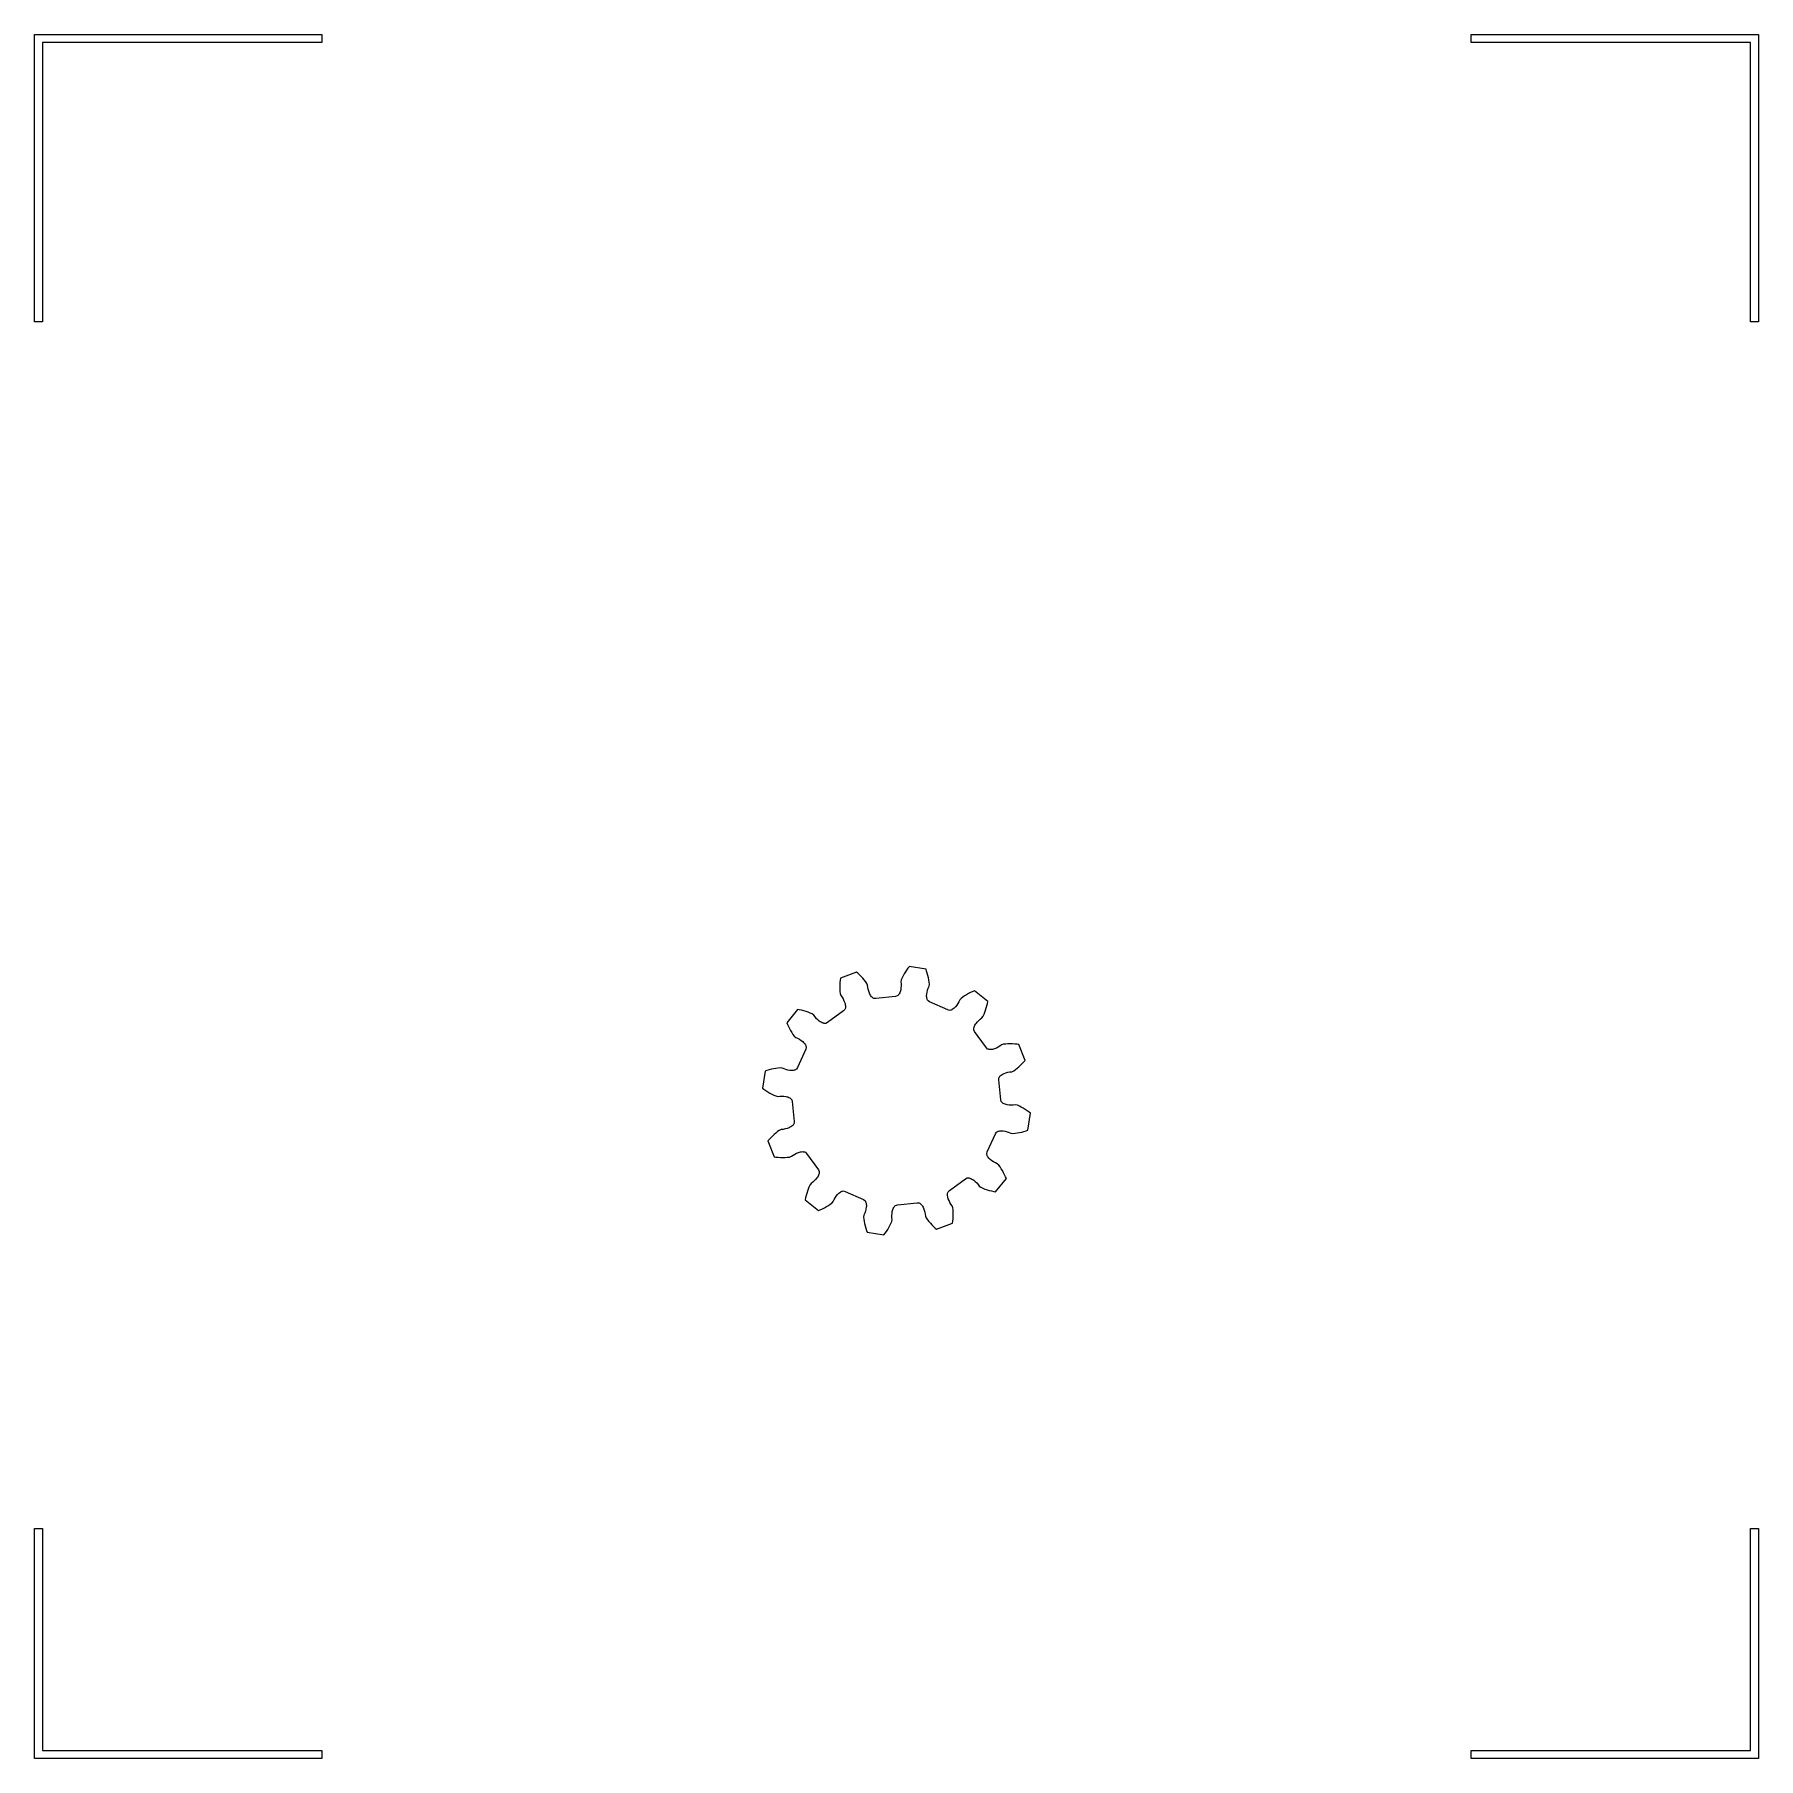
# Model space of a CAD drawing. Extents: x 0 to 6, y 0 to 6.
import ezdxf

# ---------------------------------------------------------------- set-up
doc = ezdxf.new("R2010")
doc.units = 0
doc.layers.add('Layer_1', color=7, linetype='CONTINUOUS')

msp = doc.modelspace()

# ---------------------------------------------------------------- linework, layer by layer
at = {"layer": 'Layer_1', "color": 7}
for points in [[(1.000015, 6.000003), (1.000015, 5.971617), (0.028332, 5.971617), (0.028332, 4.999988), (0, 4.999988), (0, 5.985782), (0, 6.000003), (1.000015, 6.000003), (1.000015, 6.000003)], [(5.999999, 6.000003), (5.999999, 4.999988), (5.971667, 4.999988), (5.971667, 5.971617), (4.999984, 5.971617), (4.999984, 6.000003), (5.999999, 6.000003), (5.999999, 6.000003)], [(1.000016, 5.999999), (1.000016, 5.971613), (0.028334, 5.971613), (0.028334, 4.999984), (0.000001, 4.999984), (0.000001, 5.985778), (0.000001, 5.999999), (1.000016, 5.999999), (1.000016, 5.999999)], [(6.000001, 5.999999), (6.000001, 4.999984), (5.971668, 4.999984), (5.971668, 5.971613), (4.999986, 5.971613), (4.999986, 5.999999), (6.000001, 5.999999), (6.000001, 5.999999)], [(0.028332, 0.799982), (0.028332, 0.028336), (1.000015, 0.028336), (1.000015, 0.000003), (0, 0.000003), (0, 0.799982), (0.028332, 0.799982), (0.028332, 0.799982)], [(0.028334, 0.799979), (0.028334, 0.028332), (1.000016, 0.028332), (1.000016, 0), (0.000001, 0), (0.000001, 0.799979), (0.028334, 0.799979), (0.028334, 0.799979)], [(5.999999, 0.799982), (5.999999, 0.000003), (4.999984, 0.000003), (4.999984, 0.028336), (5.971667, 0.028336), (5.971667, 0.799982), (5.999999, 0.799982), (5.999999, 0.799982)], [(6.000001, 0.799979), (6.000001, 0), (4.999986, 0), (4.999986, 0.028332), (5.971668, 0.028332), (5.971668, 0.799979), (6.000001, 0.799979), (6.000001, 0.799979)]]:
    msp.add_lwpolyline(points, close=True, dxfattribs=at)
msp.add_lwpolyline([(3.043684, 2.755706), (3.043684, 2.755706), (3.039981, 2.750769), (3.035203, 2.744112), (3.0308, 2.737399), (3.026612, 2.730582), (3.022906, 2.723711), (3.019415, 2.716839), (3.016356, 2.709912), (3.015114, 2.702881), (3.015735, 2.695847), (3.016017, 2.688816), (3.015622, 2.681726), (3.01455, 2.674695), (3.01376, 2.671259), (3.012687, 2.667768), (3.011333, 2.66428), (3.00947, 2.660844), (3.008341, 2.659086), (3.00693, 2.657381), (3.00518, 2.655677), (3.002866, 2.653918), (2.996905, 2.652214), (2.927651, 2.644966), (2.921422, 2.645459), (2.918798, 2.646642), (2.916766, 2.647988), (2.9151, 2.649391), (2.91352, 2.650903), (2.91098, 2.653911), (2.908948, 2.657077), (2.907198, 2.660246), (2.905646, 2.663468), (2.903219, 2.670125), (2.901356, 2.676942), (2.900058, 2.683869), (2.899211, 2.691008), (2.896587, 2.697506), (2.89213, 2.703679), (2.887355, 2.709691), (2.882255, 2.715543), (2.876777, 2.721395), (2.871031, 2.727085), (2.86502, 2.732615), (2.860296, 2.736694), (2.804571, 2.715273), (2.803894, 2.7091), (2.803103, 2.700941), (2.802595, 2.69294), (2.802313, 2.684941), (2.802595, 2.677157), (2.803047, 2.669427), (2.803894, 2.66191), (2.806208, 2.6552), (2.81045, 2.649455), (2.814045, 2.643388), (2.817268, 2.63716), (2.819921, 2.630505), (2.820993, 2.627121), (2.821727, 2.623523), (2.822235, 2.619821), (2.822517, 2.615901), (2.822517, 2.613866), (2.822122, 2.611611), (2.82153, 2.609303), (2.820344, 2.606664), (2.816049, 2.602046), (2.759678, 2.561192), (2.754149, 2.5584), (2.751197, 2.558118), (2.74877, 2.5584), (2.746625, 2.558894), (2.744593, 2.559388), (2.740887, 2.560734), (2.73756, 2.562411), (2.734337, 2.564279), (2.731441, 2.566314), (2.725966, 2.57077), (2.720971, 2.575764), (2.716408, 2.581132), (2.712222, 2.586877), (2.706583, 2.591278), (2.699658, 2.594285), (2.69252, 2.59713), (2.685109, 2.599769), (2.677486, 2.602024), (2.669703, 2.604059), (2.661702, 2.605763), (2.65558, 2.606946), (2.617999, 2.560616), (2.620483, 2.554871), (2.623867, 2.547356), (2.627516, 2.54016), (2.631275, 2.533236), (2.635302, 2.526523), (2.639595, 2.52019), (2.644051, 2.514016), (2.649529, 2.509454), (2.65597, 2.506447), (2.662091, 2.503118), (2.668049, 2.499198), (2.673634, 2.494797), (2.676259, 2.492379), (2.678686, 2.489683), (2.681056, 2.486676), (2.683088, 2.483348), (2.684048, 2.481533), (2.684838, 2.479498), (2.685459, 2.47719), (2.685798, 2.474237), (2.68433, 2.468226), (2.656037, 2.404607), (2.652495, 2.399453), (2.650068, 2.397748), (2.647923, 2.396732), (2.645891, 2.39599), (2.643859, 2.395414), (2.640047, 2.394726), (2.636239, 2.394443), (2.632641, 2.394443), (2.629046, 2.394726), (2.62201, 2.395908), (2.615301, 2.397723), (2.608537, 2.400088), (2.602037, 2.402933), (2.595007, 2.403895), (2.587488, 2.403099), (2.579868, 2.401917), (2.572189, 2.40046), (2.564456, 2.398646), (2.556673, 2.396611), (2.548889, 2.394028), (2.542928, 2.392104), (2.53364, 2.333102), (2.538636, 2.32929), (2.545293, 2.32462), (2.552002, 2.320164), (2.558823, 2.31603), (2.565639, 2.312217), (2.572567, 2.308836), (2.57949, 2.305829), (2.586523, 2.304537), (2.593556, 2.305112), (2.600536, 2.305443), (2.607676, 2.304974), (2.614709, 2.304012), (2.61809, 2.303323), (2.621634, 2.302251), (2.625126, 2.300684), (2.628614, 2.298926), (2.630279, 2.297854), (2.632029, 2.296397), (2.633778, 2.294693), (2.635472, 2.292328), (2.637222, 2.286368), (2.644415, 2.217059), (2.643907, 2.21094), (2.642779, 2.208301), (2.641367, 2.206213), (2.640013, 2.204508), (2.638545, 2.202996), (2.635486, 2.200467), (2.63237, 2.198432), (2.62915, 2.196674), (2.62593, 2.195108), (2.619326, 2.192689), (2.612507, 2.190874), (2.605582, 2.189582), (2.598444, 2.188729), (2.591894, 2.18598), (2.585772, 2.181577), (2.579705, 2.176799), (2.573854, 2.171646), (2.568001, 2.166277), (2.562365, 2.160532), (2.55678, 2.154466), (2.552702, 2.149796), (2.574176, 2.094016), (2.580297, 2.093274), (2.58851, 2.092532), (2.596508, 2.092038), (2.604509, 2.092038), (2.612293, 2.092038), (2.619972, 2.092532), (2.627488, 2.093274), (2.63425, 2.095749), (2.639996, 2.099828), (2.646007, 2.103533), (2.652289, 2.106755), (2.658893, 2.109394), (2.662328, 2.110356), (2.665924, 2.111262), (2.669629, 2.111756), (2.673549, 2.112038), (2.675581, 2.111756), (2.677783, 2.111426), (2.680153, 2.110847), (2.682778, 2.109721), (2.687339, 2.105425), (2.728193, 2.049054), (2.730931, 2.043364), (2.731269, 2.040573), (2.730987, 2.038098), (2.730592, 2.035899), (2.730084, 2.033921), (2.728673, 2.030216), (2.727008, 2.026835), (2.725202, 2.02372), (2.72317, 2.020768), (2.718662, 2.01529), (2.713721, 2.01035), (2.708353, 2.005735), (2.70261, 2.001439), (2.698204, 1.995804), (2.695201, 1.988985), (2.692354, 1.981791), (2.689814, 1.974435), (2.687443, 1.966865), (2.685411, 1.958974), (2.683633, 1.950975), (2.682448, 1.944909), (2.72878, 1.907273), (2.734523, 1.909691), (2.742039, 1.913127), (2.749286, 1.916726), (2.756212, 1.920645), (2.762923, 1.924617), (2.769256, 1.928913), (2.775378, 1.933314), (2.779995, 1.93879), (2.783001, 1.945232), (2.786328, 1.951461), (2.790197, 1.957421), (2.794597, 1.962948), (2.797081, 1.965477), (2.799705, 1.968062), (2.802711, 1.970371), (2.806041, 1.972405), (2.807848, 1.973368), (2.80988, 1.974164), (2.81225, 1.974768), (2.815149, 1.975151), (2.821216, 1.973695), (2.884781, 1.945402), (2.889935, 1.941804), (2.8916, 1.939439), (2.892672, 1.937294), (2.893462, 1.93515), (2.894083, 1.933225), (2.894704, 1.929305), (2.895043, 1.925603), (2.895043, 1.921897), (2.894704, 1.918406), (2.893519, 1.911375), (2.891656, 1.904555), (2.889342, 1.897953), (2.886494, 1.891403), (2.885535, 1.884371), (2.886269, 1.876802), (2.887454, 1.869176), (2.888921, 1.861554), (2.890784, 1.85377), (2.892816, 1.846038), (2.895356, 1.838146), (2.897388, 1.832294), (2.956282, 1.822954), (2.960095, 1.827945), (2.964766, 1.834658), (2.969276, 1.841367), (2.973357, 1.848187), (2.977167, 1.855004), (2.980604, 1.861876), (2.98361, 1.868802), (2.984908, 1.875782), (2.984315, 1.88292), (2.984033, 1.889954), (2.984428, 1.896933), (2.985444, 1.903967), (2.986178, 1.90751), (2.987363, 1.910998), (2.988718, 1.914434), (2.990581, 1.917925), (2.991653, 1.919683), (2.993121, 1.921388), (2.994758, 1.923065), (2.997072, 1.924823), (3.003032, 1.926581), (3.072394, 1.933882), (3.078513, 1.933388), (3.081137, 1.932205), (3.083169, 1.930859), (3.084919, 1.929346), (3.086387, 1.92789), (3.088927, 1.92499), (3.090959, 1.921823), (3.092821, 1.918657), (3.094289, 1.915435), (3.096773, 1.908671), (3.098579, 1.901958), (3.099877, 1.894927), (3.100724, 1.887893), (3.103461, 1.881398), (3.107867, 1.875224), (3.112642, 1.86921), (3.117795, 1.863251), (3.123166, 1.857509), (3.128909, 1.851816), (3.134977, 1.846285), (3.139645, 1.842206), (3.195426, 1.86352), (3.19616, 1.869801), (3.19695, 1.877855), (3.197458, 1.885961), (3.197458, 1.893959), (3.197458, 1.901744), (3.19695, 1.909369), (3.19616, 1.916991), (3.193733, 1.923596), (3.189655, 1.929446), (3.185949, 1.935512), (3.182729, 1.941741), (3.180076, 1.948291), (3.17906, 1.951779), (3.178213, 1.95527), (3.177734, 1.958975), (3.177451, 1.963), (3.177734, 1.964978), (3.178016, 1.967123), (3.178608, 1.969488), (3.179794, 1.972237), (3.184086, 1.976745), (3.240457, 2.017709), (3.246096, 2.020348), (3.248941, 2.02063), (3.251368, 2.02063), (3.253626, 2.020246), (3.255545, 2.019752), (3.259251, 2.018349), (3.262688, 2.016727), (3.265798, 2.014858), (3.268699, 2.012824), (3.274175, 2.008261), (3.27917, 2.003269), (3.283731, 1.997901), (3.288026, 1.992263), (3.293662, 1.98786), (3.300534, 1.984748), (3.307728, 1.9819), (3.315139, 1.979372), (3.322762, 1.977117), (3.330546, 1.975082), (3.338544, 1.973267), (3.344612, 1.972085), (3.382246, 2.018524), (3.379762, 2.024269), (3.376379, 2.031677), (3.372727, 2.03887), (3.368863, 2.045905), (3.364836, 2.052507), (3.36054, 2.05895), (3.356191, 2.065124), (3.350716, 2.069687), (3.344276, 2.072639), (3.338047, 2.076022), (3.332087, 2.079832), (3.326558, 2.084236), (3.323961, 2.086764), (3.321421, 2.089403), (3.319051, 2.092356), (3.317019, 2.095632), (3.316059, 2.0975), (3.315325, 2.099645), (3.314733, 2.101954), (3.314281, 2.104799), (3.315805, 2.110813), (3.344152, 2.174484), (3.347693, 2.179583), (3.350008, 2.181342), (3.352153, 2.182414), (3.354297, 2.183156), (3.356217, 2.183732), (3.360137, 2.184421), (3.363837, 2.184703), (3.367542, 2.184703), (3.371087, 2.184421), (3.378066, 2.183128), (3.384882, 2.181423), (3.39154, 2.179058), (3.39809, 2.176213), (3.405069, 2.175251), (3.412695, 2.176047), (3.420315, 2.177119), (3.427887, 2.178686), (3.435727, 2.18039), (3.443403, 2.182535), (3.451294, 2.18501), (3.457148, 2.187045), (3.466543, 2.246047), (3.461548, 2.249749), (3.454836, 2.254529), (3.448074, 2.258985), (3.44136, 2.263119), (3.434437, 2.266822), (3.427616, 2.270313), (3.420693, 2.27332), (3.41366, 2.274612), (3.406573, 2.273924), (3.399541, 2.273642), (3.392508, 2.274025), (3.385475, 2.275098), (3.381986, 2.27584), (3.378495, 2.276912), (3.375058, 2.278315), (3.371569, 2.28013), (3.36982, 2.281312), (3.36807, 2.282715), (3.366377, 2.28442), (3.364683, 2.286785), (3.362933, 2.292744), (3.355632, 2.361946), (3.35614, 2.368172), (3.357326, 2.370811), (3.35868, 2.372899), (3.360148, 2.374575), (3.361672, 2.376088), (3.364568, 2.378671), (3.367683, 2.380705), (3.370903, 2.38241), (3.374126, 2.383976), (3.380835, 2.386449), (3.3876, 2.388263), (3.394579, 2.389499), (3.401612, 2.390352), (3.40827, 2.393044), (3.414281, 2.3975), (3.420349, 2.40228), (3.426306, 2.407327), (3.432053, 2.412802), (3.437691, 2.418547), (3.443274, 2.424613), (3.447352, 2.429284), (3.425985, 2.485064), (3.419756, 2.48575), (3.411651, 2.486492), (3.403596, 2.486986), (3.395654, 2.487268), (3.387763, 2.486986), (3.380191, 2.486602), (3.372566, 2.48575), (3.365911, 2.483385), (3.36006, 2.479198), (3.354046, 2.4756), (3.34782, 2.472379), (3.34127, 2.46974), (3.337779, 2.468668), (3.334237, 2.467872), (3.330532, 2.467378), (3.326665, 2.467096), (3.32452, 2.467096), (3.322375, 2.467536), (3.320005, 2.468114), (3.317267, 2.46924), (3.312814, 2.473534), (3.271852, 2.529905), (3.269227, 2.535488), (3.268945, 2.538387), (3.268945, 2.540862), (3.26934, 2.543007), (3.269848, 2.545042), (3.271259, 2.548745), (3.272924, 2.552021), (3.274731, 2.555243), (3.276763, 2.558195), (3.281377, 2.563671), (3.286319, 2.56861), (3.291686, 2.573228), (3.297379, 2.577414), (3.301728, 2.583052), (3.304894, 2.589976), (3.307688, 2.597117), (3.310228, 2.604525), (3.312486, 2.612095), (3.314518, 2.619934), (3.316381, 2.627881), (3.317566, 2.634055), (3.271127, 2.67158), (3.265381, 2.669162), (3.257972, 2.665726), (3.250725, 2.662127), (3.243745, 2.658318), (3.237088, 2.654343), (3.230647, 2.650049), (3.224526, 2.645539), (3.219963, 2.640171), (3.21701, 2.633675), (3.213627, 2.627502), (3.209817, 2.621542), (3.205414, 2.616012), (3.202874, 2.613319), (3.200249, 2.610844), (3.197297, 2.608536), (3.19397, 2.606501), (3.192164, 2.605595), (3.190019, 2.604799), (3.187648, 2.60411), (3.184854, 2.603828), (3.178786, 2.605285), (3.115117, 2.633577), (3.110068, 2.637065), (3.108318, 2.63954), (3.107246, 2.641685), (3.106456, 2.64372), (3.105919, 2.645755), (3.105242, 2.649567), (3.10496, 2.653325), (3.10496, 2.656975), (3.105298, 2.660573), (3.10654, 2.667607), (3.108318, 2.674317), (3.110745, 2.681026), (3.113483, 2.687577), (3.114442, 2.694611), (3.113709, 2.702126), (3.112636, 2.709696), (3.111084, 2.717428), (3.109306, 2.725105), (3.107161, 2.732942), (3.104734, 2.740726), (3.102702, 2.746685), (3.043701, 2.755921), (3.043684, 2.755706)], dxfattribs=at)

doc.saveas('drawing.dxf')
